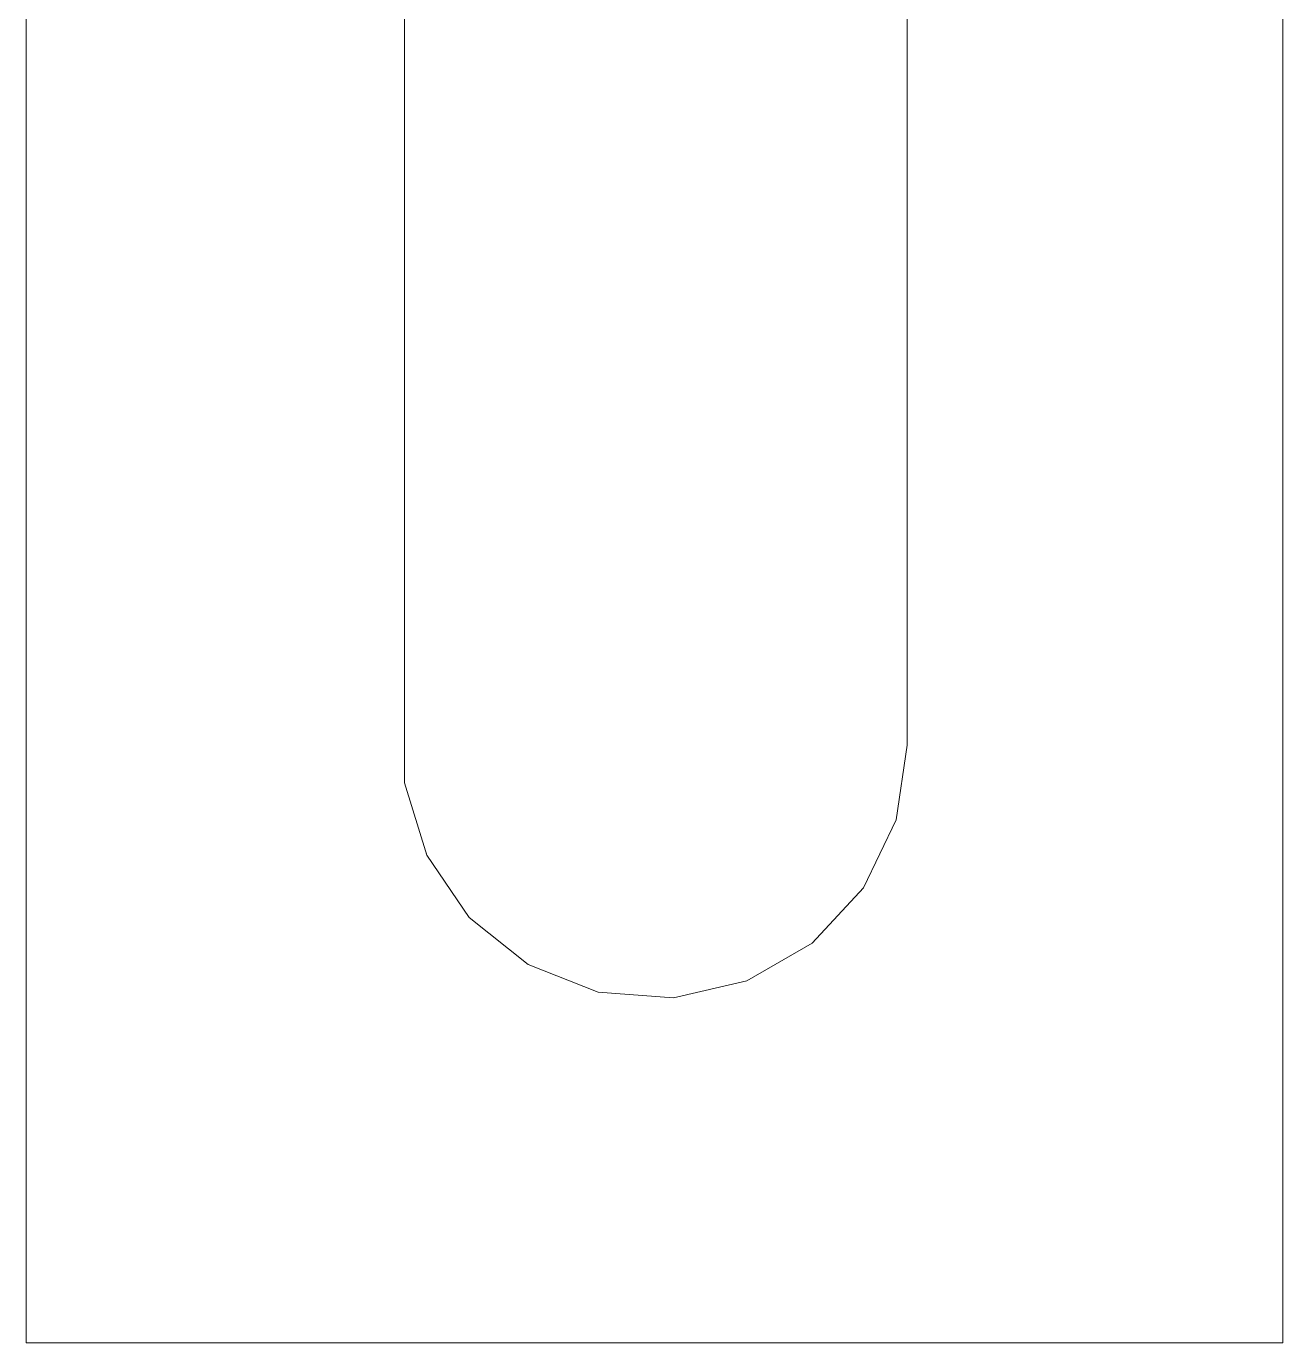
# Model space of a CAD drawing. Header units: millimetres. Extents: x -48147 to 1414029, y -496296 to 18123.
# Drawn here: x 1377508.6 to 1377590.6, y -490384.7 to -490298.8 of the extents above; entities that cross this region are included whole.
import ezdxf

# ---------------------------------------------------------------- set-up
doc = ezdxf.new("R2010")
doc.units = ezdxf.units.MM
doc.header["$MEASUREMENT"] = 0
doc.linetypes.add('Wipeout_Contour', pattern=[1000, 0, -1000])
doc.layers.add('New_A-35-M_FFE_Sanitary', color=7, linetype='Continuous')
doc.layers.add('New_A-35-M_FFE_Sanitary_Pen_No__64', color=7, linetype='Continuous', lineweight=20, true_color=0x606060)

# ---------------------------------------------------------------- blocks, each defined once
blk = doc.blocks.new('Section Elem_193_2', base_point=(1372878.996, -490836.732))
at = {"color": 254, "linetype": 'Wipeout_Contour', "lineweight": 0, "ltscale": 5848866.813856412}
blk.add_wipeout([(1377566.077, -490289.865), (1377565.344, -490291.73), (1377565.344, -490302.919), (1377566.077, -490300.482)], dxfattribs=at).dxf.layer = 'New_A-35-M_FFE_Sanitary'
at = {"color": 254, "linetype": 'Wipeout_Contour', "lineweight": 0, "ltscale": 5848864.170273125}
blk.add_wipeout([(1377565.344, -490291.73), (1377563.21, -490293.43), (1377563.21, -490305.14), (1377565.344, -490302.919)], dxfattribs=at).dxf.layer = 'New_A-35-M_FFE_Sanitary'
at = {"color": 254, "linetype": 'Wipeout_Contour', "lineweight": 0, "ltscale": 5848856.232267069}
blk.add_wipeout([(1377563.21, -490293.43), (1377559.865, -490294.813), (1377559.865, -490306.946), (1377563.21, -490305.14)], dxfattribs=at).dxf.layer = 'New_A-35-M_FFE_Sanitary'
at = {"color": 254, "linetype": 'Wipeout_Contour', "lineweight": 0, "ltscale": 5848880.905205479}
blk.add_wipeout([(1377566.077, -490300.482), (1377565.344, -490302.919), (1377565.344, -490313.292), (1377566.077, -490310.325)], dxfattribs=at).dxf.layer = 'New_A-35-M_FFE_Sanitary'
at = {"color": 254, "linetype": 'Wipeout_Contour', "lineweight": 0, "ltscale": 5848843.705287151}
blk.add_wipeout([(1377559.865, -490294.813), (1377555.605, -490295.756), (1377555.605, -490308.179), (1377559.865, -490306.946)], dxfattribs=at).dxf.layer = 'New_A-35-M_FFE_Sanitary'
at = {"color": 254, "linetype": 'Wipeout_Contour', "lineweight": 0, "ltscale": 5848878.967649746}
blk.add_wipeout([(1377565.344, -490302.919), (1377563.21, -490305.14), (1377563.21, -490315.996), (1377565.344, -490313.292)], dxfattribs=at).dxf.layer = 'New_A-35-M_FFE_Sanitary'
at = {"color": 254, "linetype": 'Wipeout_Contour', "lineweight": 0, "ltscale": 5848827.702611306}
blk.add_wipeout([(1377555.605, -490295.756), (1377550.81, -490296.175), (1377550.81, -490308.727), (1377555.605, -490308.179)], dxfattribs=at).dxf.layer = 'New_A-35-M_FFE_Sanitary'
at = {"color": 254, "linetype": 'Wipeout_Contour', "lineweight": 0, "ltscale": 5848871.640059274}
blk.add_wipeout([(1377563.21, -490305.14), (1377559.865, -490306.946), (1377559.865, -490318.195), (1377563.21, -490315.996)], dxfattribs=at).dxf.layer = 'New_A-35-M_FFE_Sanitary'
at = {"color": 254, "linetype": 'Wipeout_Contour', "lineweight": 0, "ltscale": 5848893.814435828}
blk.add_wipeout([(1377566.077, -490310.325), (1377565.344, -490313.292), (1377565.344, -490322.672), (1377566.077, -490319.226)], dxfattribs=at).dxf.layer = 'New_A-35-M_FFE_Sanitary'
at = {"color": 254, "linetype": 'Wipeout_Contour', "lineweight": 0, "ltscale": 5848809.644082608}
blk.add_wipeout([(1377550.81, -490296.175), (1377545.905, -490296.034), (1377545.905, -490308.543), (1377550.81, -490308.727)], dxfattribs=at).dxf.layer = 'New_A-35-M_FFE_Sanitary'
at = {"color": 254, "linetype": 'Wipeout_Contour', "lineweight": 0, "ltscale": 5848859.573675233}
blk.add_wipeout([(1377559.865, -490306.946), (1377555.605, -490308.179), (1377555.605, -490319.696), (1377559.865, -490318.195)], dxfattribs=at).dxf.layer = 'New_A-35-M_FFE_Sanitary'
at = {"color": 254, "linetype": 'Wipeout_Contour', "lineweight": 0, "ltscale": 5848892.523670733}
blk.add_wipeout([(1377565.344, -490313.292), (1377563.21, -490315.996), (1377563.21, -490325.812), (1377565.344, -490322.672)], dxfattribs=at).dxf.layer = 'New_A-35-M_FFE_Sanitary'
at = {"color": 254, "linetype": 'Wipeout_Contour', "lineweight": 0, "ltscale": 5848791.129798615}
blk.add_wipeout([(1377545.905, -490296.034), (1377541.327, -490295.345), (1377541.327, -490307.642), (1377545.905, -490308.543)], dxfattribs=at).dxf.layer = 'New_A-35-M_FFE_Sanitary'
at = {"color": 254, "linetype": 'Wipeout_Contour', "lineweight": 0, "ltscale": 5848843.840885095}
blk.add_wipeout([(1377555.605, -490308.179), (1377550.81, -490308.727), (1377550.81, -490320.363), (1377555.605, -490319.696)], dxfattribs=at).dxf.layer = 'New_A-35-M_FFE_Sanitary'
at = {"color": 254, "linetype": 'Wipeout_Contour', "lineweight": 0, "ltscale": 5848885.75526988}
blk.add_wipeout([(1377563.21, -490315.996), (1377559.865, -490318.195), (1377559.865, -490328.367), (1377563.21, -490325.812)], dxfattribs=at).dxf.layer = 'New_A-35-M_FFE_Sanitary'
at = {"color": 254, "linetype": 'Wipeout_Contour', "lineweight": 0, "ltscale": 5848905.320651833}
blk.add_wipeout([(1377566.077, -490319.226), (1377565.344, -490322.672), (1377565.344, -490330.898), (1377566.077, -490327.031)], dxfattribs=at).dxf.layer = 'New_A-35-M_FFE_Sanitary'
at = {"color": 254, "linetype": 'Wipeout_Contour', "lineweight": 0, "ltscale": 5848773.811484558}
blk.add_wipeout([(1377541.327, -490295.345), (1377537.482, -490294.169), (1377537.482, -490306.106), (1377541.327, -490307.642)], dxfattribs=at).dxf.layer = 'New_A-35-M_FFE_Sanitary'
at = {"color": 254, "linetype": 'Wipeout_Contour', "lineweight": 0, "ltscale": 5848825.837596788}
blk.add_wipeout([(1377550.81, -490308.727), (1377545.905, -490308.543), (1377545.905, -490320.139), (1377550.81, -490320.363)], dxfattribs=at).dxf.layer = 'New_A-35-M_FFE_Sanitary'
at = {"color": 254, "linetype": 'Wipeout_Contour', "lineweight": 0, "ltscale": 5848874.110815312}
blk.add_wipeout([(1377559.865, -490318.195), (1377555.605, -490319.696), (1377555.605, -490330.11), (1377559.865, -490328.367)], dxfattribs=at).dxf.layer = 'New_A-35-M_FFE_Sanitary'
at = {"color": 254, "linetype": 'Wipeout_Contour', "lineweight": 0, "ltscale": 5848904.606358883}
blk.add_wipeout([(1377565.344, -490322.672), (1377563.21, -490325.812), (1377563.21, -490334.421), (1377565.344, -490330.898)], dxfattribs=at).dxf.layer = 'New_A-35-M_FFE_Sanitary'
at = {"color": 254, "linetype": 'Wipeout_Contour', "lineweight": 0, "ltscale": 5848759.227712102}
blk.add_wipeout([(1377537.482, -490294.169), (1377534.711, -490292.611), (1377534.711, -490304.07), (1377537.482, -490306.106)], dxfattribs=at).dxf.layer = 'New_A-35-M_FFE_Sanitary'
at = {"color": 254, "linetype": 'Wipeout_Contour', "lineweight": 0, "ltscale": 5848807.159017313}
blk.add_wipeout([(1377545.905, -490308.543), (1377541.327, -490307.642), (1377541.327, -490319.043), (1377545.905, -490320.139)], dxfattribs=at).dxf.layer = 'New_A-35-M_FFE_Sanitary'
at = {"color": 254, "linetype": 'Wipeout_Contour', "lineweight": 0, "ltscale": 5848858.625242406}
blk.add_wipeout([(1377555.605, -490319.696), (1377550.81, -490320.363), (1377550.81, -490330.885), (1377555.605, -490330.11)], dxfattribs=at).dxf.layer = 'New_A-35-M_FFE_Sanitary'
at = {"color": 254, "linetype": 'Wipeout_Contour', "lineweight": 0, "ltscale": 5848898.336336076}
blk.add_wipeout([(1377563.21, -490325.812), (1377559.865, -490328.367), (1377559.865, -490337.287), (1377563.21, -490334.421)], dxfattribs=at).dxf.layer = 'New_A-35-M_FFE_Sanitary'
at = {"color": 254, "linetype": 'Wipeout_Contour', "lineweight": 0, "ltscale": 5848915.226977186}
blk.add_wipeout([(1377566.077, -490327.031), (1377565.344, -490330.898), (1377565.344, -490337.829), (1377566.077, -490333.608)], dxfattribs=at).dxf.layer = 'New_A-35-M_FFE_Sanitary'
at = {"color": 254, "linetype": 'Wipeout_Contour', "lineweight": 0, "ltscale": 5848748.67414964}
blk.add_wipeout([(1377534.711, -490292.611), (1377533.261, -490290.808), (1377533.261, -490301.715), (1377534.711, -490304.07)], dxfattribs=at).dxf.layer = 'New_A-35-M_FFE_Sanitary'
at = {"color": 254, "linetype": 'Wipeout_Contour', "lineweight": 0, "ltscale": 5848789.471423999}
blk.add_wipeout([(1377541.327, -490307.642), (1377537.482, -490306.106), (1377537.482, -490317.172), (1377541.327, -490319.043)], dxfattribs=at).dxf.layer = 'New_A-35-M_FFE_Sanitary'
at = {"color": 254, "linetype": 'Wipeout_Contour', "lineweight": 0, "ltscale": 5848840.672551919}
blk.add_wipeout([(1377550.81, -490320.363), (1377545.905, -490320.139), (1377545.905, -490330.625), (1377550.81, -490330.885)], dxfattribs=at).dxf.layer = 'New_A-35-M_FFE_Sanitary'
at = {"color": 254, "linetype": 'Wipeout_Contour', "lineweight": 0, "ltscale": 5848887.067906494}
blk.add_wipeout([(1377559.865, -490328.367), (1377555.605, -490330.11), (1377555.605, -490339.242), (1377559.865, -490337.287)], dxfattribs=at).dxf.layer = 'New_A-35-M_FFE_Sanitary'
at = {"color": 254, "linetype": 'Wipeout_Contour', "lineweight": 0, "ltscale": 5848915.008958847}
blk.add_wipeout([(1377565.344, -490330.898), (1377563.21, -490334.421), (1377563.21, -490341.674), (1377565.344, -490337.829)], dxfattribs=at).dxf.layer = 'New_A-35-M_FFE_Sanitary'
at = {"color": 254, "linetype": 'Wipeout_Contour', "lineweight": 0, "ltscale": 5848774.346158529}
blk.add_wipeout([(1377537.482, -490306.106), (1377534.711, -490304.07), (1377534.711, -490314.693), (1377537.482, -490317.172)], dxfattribs=at).dxf.layer = 'New_A-35-M_FFE_Sanitary'
at = {"color": 254, "linetype": 'Wipeout_Contour', "lineweight": 0, "ltscale": 5848821.843481226}
blk.add_wipeout([(1377545.905, -490320.139), (1377541.327, -490319.043), (1377541.327, -490329.351), (1377545.905, -490330.625)], dxfattribs=at).dxf.layer = 'New_A-35-M_FFE_Sanitary'
at = {"color": 254, "linetype": 'Wipeout_Contour', "lineweight": 0, "ltscale": 5848871.80263596}
blk.add_wipeout([(1377555.605, -490330.11), (1377550.81, -490330.885), (1377550.81, -490340.113), (1377555.605, -490339.242)], dxfattribs=at).dxf.layer = 'New_A-35-M_FFE_Sanitary'
at = {"color": 254, "linetype": 'Wipeout_Contour', "lineweight": 0, "ltscale": 5848909.167955508}
blk.add_wipeout([(1377563.21, -490334.421), (1377559.865, -490337.287), (1377559.865, -490344.804), (1377563.21, -490341.674)], dxfattribs=at).dxf.layer = 'New_A-35-M_FFE_Sanitary'
at = {"color": 254, "linetype": 'Wipeout_Contour', "lineweight": 0, "ltscale": 5848923.363942081}
blk.add_wipeout([(1377566.077, -490333.608), (1377565.344, -490337.829), (1377565.344, -490343.346), (1377566.077, -490338.843)], dxfattribs=at).dxf.layer = 'New_A-35-M_FFE_Sanitary'
at = {"color": 254, "linetype": 'Wipeout_Contour', "lineweight": 0, "ltscale": 5848763.126971368}
blk.add_wipeout([(1377534.711, -490304.07), (1377533.261, -490301.715), (1377533.261, -490311.826), (1377534.711, -490314.693)], dxfattribs=at).dxf.layer = 'New_A-35-M_FFE_Sanitary'
at = {"color": 254, "linetype": 'Wipeout_Contour', "lineweight": 0, "ltscale": 5848803.817616522}
blk.add_wipeout([(1377541.327, -490319.043), (1377537.482, -490317.172), (1377537.482, -490327.178), (1377541.327, -490329.351)], dxfattribs=at).dxf.layer = 'New_A-35-M_FFE_Sanitary'
at = {"color": 254, "linetype": 'Wipeout_Contour', "lineweight": 0, "ltscale": 5848853.895030123}
blk.add_wipeout([(1377550.81, -490330.885), (1377545.905, -490330.625), (1377545.905, -490339.82), (1377550.81, -490340.113)], dxfattribs=at).dxf.layer = 'New_A-35-M_FFE_Sanitary'
at = {"color": 254, "linetype": 'Wipeout_Contour', "lineweight": 0, "ltscale": 5848898.22318955}
blk.add_wipeout([(1377559.865, -490337.287), (1377555.605, -490339.242), (1377555.605, -490346.938), (1377559.865, -490344.804)], dxfattribs=at).dxf.layer = 'New_A-35-M_FFE_Sanitary'
at = {"color": 254, "linetype": 'Wipeout_Contour', "lineweight": 0, "ltscale": 5848923.553493652}
blk.add_wipeout([(1377565.344, -490337.829), (1377563.21, -490341.674), (1377563.21, -490347.449), (1377565.344, -490343.346)], dxfattribs=at).dxf.layer = 'New_A-35-M_FFE_Sanitary'
at = {"color": 254, "linetype": 'Wipeout_Contour', "lineweight": 0, "ltscale": 5848788.196306954}
blk.add_wipeout([(1377537.482, -490317.172), (1377534.711, -490314.693), (1377534.711, -490324.299), (1377537.482, -490327.178)], dxfattribs=at).dxf.layer = 'New_A-35-M_FFE_Sanitary'
at = {"color": 254, "linetype": 'Wipeout_Contour', "lineweight": 0, "ltscale": 5848834.931859841}
blk.add_wipeout([(1377545.905, -490330.625), (1377541.327, -490329.351), (1377541.327, -490338.392), (1377545.905, -490339.82)], dxfattribs=at).dxf.layer = 'New_A-35-M_FFE_Sanitary'
at = {"color": 254, "linetype": 'Wipeout_Contour', "lineweight": 0, "ltscale": 5848883.147514181}
blk.add_wipeout([(1377555.605, -490339.242), (1377550.81, -490340.113), (1377550.81, -490347.888), (1377555.605, -490346.938)], dxfattribs=at).dxf.layer = 'New_A-35-M_FFE_Sanitary'
at = {"color": 254, "linetype": 'Wipeout_Contour', "lineweight": 0, "ltscale": 5848929.592415459}
blk.add_wipeout([(1377566.077, -490338.843), (1377565.344, -490343.346), (1377565.344, -490347.356), (1377566.077, -490342.649)], dxfattribs=at).dxf.layer = 'New_A-35-M_FFE_Sanitary'
at = {"color": 254, "linetype": 'Wipeout_Contour', "lineweight": 0, "ltscale": 5848918.064788528}
blk.add_wipeout([(1377563.21, -490341.674), (1377559.865, -490344.804), (1377559.865, -490350.787), (1377563.21, -490347.449)], dxfattribs=at).dxf.layer = 'New_A-35-M_FFE_Sanitary'
at = {"color": 254, "linetype": 'Wipeout_Contour', "lineweight": 0, "ltscale": 5848776.367347474}
blk.add_wipeout([(1377534.711, -490314.693), (1377533.261, -490311.826), (1377533.261, -490320.968), (1377534.711, -490324.299)], dxfattribs=at).dxf.layer = 'New_A-35-M_FFE_Sanitary'
at = {"color": 254, "linetype": 'Wipeout_Contour', "lineweight": 0, "ltscale": 5848816.604537764}
blk.add_wipeout([(1377541.327, -490329.351), (1377537.482, -490327.178), (1377537.482, -490335.954), (1377541.327, -490338.392)], dxfattribs=at).dxf.layer = 'New_A-35-M_FFE_Sanitary'
at = {"color": 254, "linetype": 'Wipeout_Contour', "lineweight": 0, "ltscale": 5848865.278700816}
blk.add_wipeout([(1377550.81, -490340.113), (1377545.905, -490339.82), (1377545.905, -490347.569), (1377550.81, -490347.888)], dxfattribs=at).dxf.layer = 'New_A-35-M_FFE_Sanitary'
at = {"color": 254, "linetype": 'Wipeout_Contour', "lineweight": 0, "ltscale": 5848930.09384386}
blk.add_wipeout([(1377565.344, -490343.346), (1377563.21, -490347.449), (1377563.21, -490351.646), (1377565.344, -490347.356)], dxfattribs=at).dxf.layer = 'New_A-35-M_FFE_Sanitary'
at = {"color": 254, "linetype": 'Wipeout_Contour', "lineweight": 0, "ltscale": 5848907.385757135}
blk.add_wipeout([(1377559.865, -490344.804), (1377555.605, -490346.938), (1377555.605, -490353.064), (1377559.865, -490350.787)], dxfattribs=at).dxf.layer = 'New_A-35-M_FFE_Sanitary'
at = {"color": 254, "linetype": 'Wipeout_Contour', "lineweight": 0, "ltscale": 5848800.54113897}
blk.add_wipeout([(1377537.482, -490327.178), (1377534.711, -490324.299), (1377534.711, -490332.723), (1377537.482, -490335.954)], dxfattribs=at).dxf.layer = 'New_A-35-M_FFE_Sanitary'
at = {"color": 254, "linetype": 'Wipeout_Contour', "lineweight": 0, "ltscale": 5848846.200135604}
blk.add_wipeout([(1377545.905, -490339.82), (1377541.327, -490338.392), (1377541.327, -490346.009), (1377545.905, -490347.569)], dxfattribs=at).dxf.layer = 'New_A-35-M_FFE_Sanitary'
at = {"color": 254, "linetype": 'Wipeout_Contour', "lineweight": 0, "ltscale": 5848933.806054319}
blk.add_wipeout([(1377566.077, -490342.649), (1377565.344, -490347.356), (1377565.344, -490349.79), (1377566.077, -490344.958)], dxfattribs=at).dxf.layer = 'New_A-35-M_FFE_Sanitary'
at = {"color": 254, "linetype": 'Wipeout_Contour', "lineweight": 0, "ltscale": 5848892.465690458}
blk.add_wipeout([(1377555.605, -490346.938), (1377550.81, -490347.888), (1377550.81, -490354.077), (1377555.605, -490353.064)], dxfattribs=at).dxf.layer = 'New_A-35-M_FFE_Sanitary'
at = {"color": 254, "linetype": 'Wipeout_Contour', "lineweight": 0, "ltscale": 5848924.874663795}
blk.add_wipeout([(1377563.21, -490347.449), (1377559.865, -490350.787), (1377559.865, -490355.136), (1377563.21, -490351.646)], dxfattribs=at).dxf.layer = 'New_A-35-M_FFE_Sanitary'
at = {"color": 254, "linetype": 'Wipeout_Contour', "lineweight": 0, "ltscale": 5848788.168709403}
blk.add_wipeout([(1377534.711, -490324.299), (1377533.261, -490320.968), (1377533.261, -490328.986), (1377534.711, -490332.723)], dxfattribs=at).dxf.layer = 'New_A-35-M_FFE_Sanitary'
at = {"color": 254, "linetype": 'Wipeout_Contour', "lineweight": 0, "ltscale": 5848827.613351965}
blk.add_wipeout([(1377541.327, -490338.392), (1377537.482, -490335.954), (1377537.482, -490343.348), (1377541.327, -490346.009)], dxfattribs=at).dxf.layer = 'New_A-35-M_FFE_Sanitary'
at = {"color": 254, "linetype": 'Wipeout_Contour', "lineweight": 0, "ltscale": 5848874.628700169}
blk.add_wipeout([(1377550.81, -490347.888), (1377545.905, -490347.569), (1377545.905, -490353.737), (1377550.81, -490354.077)], dxfattribs=at).dxf.layer = 'New_A-35-M_FFE_Sanitary'
at = {"color": 254, "linetype": 'Wipeout_Contour', "lineweight": 0, "ltscale": 5848934.518322602}
blk.add_wipeout([(1377565.344, -490347.356), (1377563.21, -490351.646), (1377563.21, -490354.193), (1377565.344, -490349.79)], dxfattribs=at).dxf.layer = 'New_A-35-M_FFE_Sanitary'
at = {"color": 254, "linetype": 'Wipeout_Contour', "lineweight": 0, "ltscale": 5848914.398850852}
blk.add_wipeout([(1377559.865, -490350.787), (1377555.605, -490353.064), (1377555.605, -490357.517), (1377559.865, -490355.136)], dxfattribs=at).dxf.layer = 'New_A-35-M_FFE_Sanitary'
at = {"color": 254, "linetype": 'Wipeout_Contour', "lineweight": 0, "ltscale": 5848811.169404548}
blk.add_wipeout([(1377537.482, -490335.954), (1377534.711, -490332.723), (1377534.711, -490339.821), (1377537.482, -490343.348)], dxfattribs=at).dxf.layer = 'New_A-35-M_FFE_Sanitary'
at = {"color": 254, "linetype": 'Wipeout_Contour', "lineweight": 0, "ltscale": 5848935.93330268}
blk.add_wipeout([(1377566.077, -490344.958), (1377565.344, -490349.79), (1377565.344, -490350.606), (1377566.077, -490345.732)], dxfattribs=at).dxf.layer = 'New_A-35-M_FFE_Sanitary'
at = {"color": 254, "linetype": 'Wipeout_Contour', "lineweight": 0, "ltscale": 5848855.455450275}
blk.add_wipeout([(1377545.905, -490347.569), (1377541.327, -490346.009), (1377541.327, -490352.074), (1377545.905, -490353.737)], dxfattribs=at).dxf.layer = 'New_A-35-M_FFE_Sanitary'
at = {"color": 254, "linetype": 'Wipeout_Contour', "lineweight": 0, "ltscale": 5848929.481263882}
blk.add_wipeout([(1377563.21, -490351.646), (1377559.865, -490355.136), (1377559.865, -490357.775), (1377563.21, -490354.193)], dxfattribs=at).dxf.layer = 'New_A-35-M_FFE_Sanitary'
at = {"color": 254, "linetype": 'Wipeout_Contour', "lineweight": 0, "ltscale": 5848899.597682863}
blk.add_wipeout([(1377555.605, -490353.064), (1377550.81, -490354.077), (1377550.81, -490358.576), (1377555.605, -490357.517)], dxfattribs=at).dxf.layer = 'New_A-35-M_FFE_Sanitary'
at = {"color": 254, "linetype": 'Wipeout_Contour', "lineweight": 0, "ltscale": 5848798.329123671}
blk.add_wipeout([(1377534.711, -490332.723), (1377533.261, -490328.986), (1377533.261, -490335.742), (1377534.711, -490339.821)], dxfattribs=at).dxf.layer = 'New_A-35-M_FFE_Sanitary'
at = {"color": 254, "linetype": 'Wipeout_Contour', "lineweight": 0, "ltscale": 5848836.655673797}
blk.add_wipeout([(1377541.327, -490346.009), (1377537.482, -490343.348), (1377537.482, -490349.234), (1377541.327, -490352.074)], dxfattribs=at).dxf.layer = 'New_A-35-M_FFE_Sanitary'
at = {"color": 254, "linetype": 'Wipeout_Contour', "lineweight": 0, "ltscale": 5848936.751796408}
blk.add_wipeout([(1377565.344, -490349.79), (1377563.21, -490354.193), (1377563.21, -490355.047), (1377565.344, -490350.606)], dxfattribs=at).dxf.layer = 'New_A-35-M_FFE_Sanitary'
at = {"color": 254, "linetype": 'Wipeout_Contour', "lineweight": 0, "ltscale": 5848881.78497335}
blk.add_wipeout([(1377550.81, -490354.077), (1377545.905, -490353.737), (1377545.905, -490358.22), (1377550.81, -490358.576)], dxfattribs=at).dxf.layer = 'New_A-35-M_FFE_Sanitary'
at = {"color": 254, "linetype": 'Wipeout_Contour', "lineweight": 0, "ltscale": 5848919.142624591}
blk.add_wipeout([(1377559.865, -490355.136), (1377555.605, -490357.517), (1377555.605, -490360.219), (1377559.865, -490357.775)], dxfattribs=at).dxf.layer = 'New_A-35-M_FFE_Sanitary'
at = {"color": 254, "linetype": 'Wipeout_Contour', "lineweight": 0, "ltscale": 5848819.899255371}
blk.add_wipeout([(1377537.482, -490343.348), (1377534.711, -490339.821), (1377534.711, -490345.472), (1377537.482, -490349.234)], dxfattribs=at).dxf.layer = 'New_A-35-M_FFE_Sanitary'
at = {"color": 254, "linetype": 'Wipeout_Contour', "lineweight": 0, "ltscale": 5848862.539430088}
blk.add_wipeout([(1377545.905, -490353.737), (1377541.327, -490352.074), (1377541.327, -490356.481), (1377545.905, -490358.22)], dxfattribs=at).dxf.layer = 'New_A-35-M_FFE_Sanitary'
at = {"color": 254, "linetype": 'Wipeout_Contour', "lineweight": 0, "ltscale": 5848931.806377007}
blk.add_wipeout([(1377563.21, -490354.193), (1377559.865, -490357.775), (1377559.865, -490358.66), (1377563.21, -490355.047)], dxfattribs=at).dxf.layer = 'New_A-35-M_FFE_Sanitary'
at = {"color": 254, "linetype": 'Wipeout_Contour', "lineweight": 0, "ltscale": 5848904.421490822}
blk.add_wipeout([(1377555.605, -490357.517), (1377550.81, -490358.576), (1377550.81, -490361.306), (1377555.605, -490360.219)], dxfattribs=at).dxf.layer = 'New_A-35-M_FFE_Sanitary'
at = {"color": 254, "linetype": 'Wipeout_Contour', "lineweight": 0, "ltscale": 5848806.674765766}
blk.add_wipeout([(1377534.711, -490339.821), (1377533.261, -490335.742), (1377533.261, -490341.12), (1377534.711, -490345.472)], dxfattribs=at).dxf.layer = 'New_A-35-M_FFE_Sanitary'
at = {"color": 254, "linetype": 'Wipeout_Contour', "lineweight": 0, "ltscale": 5848843.57682501}
blk.add_wipeout([(1377541.327, -490352.074), (1377537.482, -490349.234), (1377537.482, -490353.512), (1377541.327, -490356.481)], dxfattribs=at).dxf.layer = 'New_A-35-M_FFE_Sanitary'
at = {"color": 254, "linetype": 'Wipeout_Contour', "lineweight": 0, "ltscale": 5848886.625027714}
blk.add_wipeout([(1377550.81, -490358.576), (1377545.905, -490358.22), (1377545.905, -490360.941), (1377550.81, -490361.306)], dxfattribs=at).dxf.layer = 'New_A-35-M_FFE_Sanitary'
at = {"color": 254, "linetype": 'Wipeout_Contour', "lineweight": 0, "ltscale": 5848921.536517991}
blk.add_wipeout([(1377559.865, -490357.775), (1377555.605, -490360.219), (1377555.605, -490361.125), (1377559.865, -490358.66)], dxfattribs=at).dxf.layer = 'New_A-35-M_FFE_Sanitary'
at = {"color": 254, "linetype": 'Wipeout_Contour', "lineweight": 0, "ltscale": 5848826.581390721}
blk.add_wipeout([(1377537.482, -490349.234), (1377534.711, -490345.472), (1377534.711, -490349.579), (1377537.482, -490353.512)], dxfattribs=at).dxf.layer = 'New_A-35-M_FFE_Sanitary'
at = {"color": 254, "linetype": 'Wipeout_Contour', "lineweight": 0, "ltscale": 5848867.330966421}
blk.add_wipeout([(1377545.905, -490358.22), (1377541.327, -490356.481), (1377541.327, -490359.156), (1377545.905, -490360.941)], dxfattribs=at).dxf.layer = 'New_A-35-M_FFE_Sanitary'
at = {"color": 254, "linetype": 'Wipeout_Contour', "lineweight": 0, "ltscale": 5848906.854959855}
blk.add_wipeout([(1377555.605, -490360.219), (1377550.81, -490361.306), (1377550.81, -490362.222), (1377555.605, -490361.125)], dxfattribs=at).dxf.layer = 'New_A-35-M_FFE_Sanitary'
at = {"color": 254, "linetype": 'Wipeout_Contour', "lineweight": 0, "ltscale": 5848813.062927596}
blk.add_wipeout([(1377534.711, -490345.472), (1377533.261, -490341.12), (1377533.261, -490345.029), (1377534.711, -490349.579)], dxfattribs=at).dxf.layer = 'New_A-35-M_FFE_Sanitary'
at = {"color": 254, "linetype": 'Wipeout_Contour', "lineweight": 0, "ltscale": 5848848.258564593}
blk.add_wipeout([(1377541.327, -490356.481), (1377537.482, -490353.512), (1377537.482, -490356.109), (1377541.327, -490359.156)], dxfattribs=at).dxf.layer = 'New_A-35-M_FFE_Sanitary'
at = {"color": 254, "linetype": 'Wipeout_Contour', "lineweight": 0, "ltscale": 5848889.066120585}
blk.add_wipeout([(1377550.81, -490361.306), (1377545.905, -490360.941), (1377545.905, -490361.853), (1377550.81, -490362.222)], dxfattribs=at).dxf.layer = 'New_A-35-M_FFE_Sanitary'
at = {"color": 254, "linetype": 'Wipeout_Contour', "lineweight": 0, "ltscale": 5848831.101690653}
blk.add_wipeout([(1377537.482, -490353.512), (1377534.711, -490349.579), (1377534.711, -490352.071), (1377537.482, -490356.109)], dxfattribs=at).dxf.layer = 'New_A-35-M_FFE_Sanitary'
at = {"color": 254, "linetype": 'Wipeout_Contour', "lineweight": 0, "ltscale": 5848869.74861981}
blk.add_wipeout([(1377545.905, -490360.941), (1377541.327, -490359.156), (1377541.327, -490360.052), (1377545.905, -490361.853)], dxfattribs=at).dxf.layer = 'New_A-35-M_FFE_Sanitary'
at = {"color": 254, "linetype": 'Wipeout_Contour', "lineweight": 0, "ltscale": 5848817.384530756}
blk.add_wipeout([(1377534.711, -490349.579), (1377533.261, -490345.029), (1377533.261, -490347.402), (1377534.711, -490352.071)], dxfattribs=at).dxf.layer = 'New_A-35-M_FFE_Sanitary'
at = {"color": 254, "linetype": 'Wipeout_Contour', "lineweight": 0, "ltscale": 5848850.621405486}
blk.add_wipeout([(1377541.327, -490359.156), (1377537.482, -490356.109), (1377537.482, -490356.979), (1377541.327, -490360.052)], dxfattribs=at).dxf.layer = 'New_A-35-M_FFE_Sanitary'
at = {"color": 254, "linetype": 'Wipeout_Contour', "lineweight": 0, "ltscale": 5848833.383401643}
blk.add_wipeout([(1377537.482, -490356.109), (1377534.711, -490352.071), (1377534.711, -490352.907), (1377537.482, -490356.979)], dxfattribs=at).dxf.layer = 'New_A-35-M_FFE_Sanitary'
at = {"color": 254, "linetype": 'Wipeout_Contour', "lineweight": 0, "ltscale": 5848819.566184965}
blk.add_wipeout([(1377534.711, -490352.071), (1377533.261, -490347.402), (1377533.261, -490348.197), (1377534.711, -490352.907)], dxfattribs=at).dxf.layer = 'New_A-35-M_FFE_Sanitary'
at = {"color": 254, "linetype": 'Wipeout_Contour', "lineweight": 0, "ltscale": 39479532.74320099}
blk.add_wipeout([(1377508.577, -490264.956), (1377508.577, -490384.732), (1377590.577, -490384.732), (1377590.577, -490257.232), (1377582.577, -490257.232), (1377582.577, -490256.534), (1377582.577, -490255.044), (1377566.031, -490255.044), (1377566.031, -490255.232), (1377566.077, -490255.232), (1377566.077, -490345.732), (1377565.344, -490350.606), (1377563.21, -490355.047), (1377559.865, -490358.66), (1377555.605, -490361.125), (1377550.81, -490362.222), (1377545.905, -490361.853), (1377541.327, -490360.052), (1377537.482, -490356.979), (1377534.711, -490352.907), (1377533.261, -490348.197), (1377533.261, -490255.232), (1377533.123, -490255.232), (1377533.123, -490255.044), (1377516.577, -490255.044), (1377516.577, -490257.232), (1377508.706, -490257.232)], dxfattribs=at).dxf.layer = 'New_A-35-M_FFE_Sanitary'
at = {"layer": 'New_A-35-M_FFE_Sanitary_Pen_No__64', "linetype": 'Continuous'}
for p, q in [((1377590.577, -490384.732), (1377590.577, -490257.232)), ((1377508.577, -490264.955), (1377508.577, -490384.732)), ((1377566.077, -490289.865), (1377566.077, -490300.482)), ((1377533.261, -490290.808), (1377533.261, -490301.715)), ((1377566.077, -490300.482), (1377566.077, -490310.325)), ((1377533.261, -490301.715), (1377533.261, -490311.826)), ((1377566.077, -490310.325), (1377566.077, -490319.226)), ((1377533.261, -490311.826), (1377533.261, -490320.968)), ((1377566.077, -490319.226), (1377566.077, -490327.031)), ((1377533.261, -490320.968), (1377533.261, -490328.986)), ((1377566.077, -490327.031), (1377566.077, -490333.608)), ((1377533.261, -490328.986), (1377533.261, -490335.742)), ((1377566.077, -490333.608), (1377566.077, -490338.843)), ((1377533.261, -490335.742), (1377533.261, -490341.12)), ((1377566.077, -490338.843), (1377566.077, -490342.649)), ((1377533.261, -490341.12), (1377533.261, -490345.029)), ((1377566.077, -490342.649), (1377566.077, -490344.958)), ((1377533.261, -490345.029), (1377533.261, -490347.402)), ((1377566.077, -490344.958), (1377566.077, -490345.732)), ((1377566.077, -490345.732), (1377565.344, -490350.606)), ((1377533.261, -490347.402), (1377533.261, -490348.197)), ((1377534.711, -490352.907), (1377533.261, -490348.197)), ((1377565.344, -490350.606), (1377563.21, -490355.047)), ((1377537.482, -490356.979), (1377534.711, -490352.907)), ((1377563.21, -490355.047), (1377559.865, -490358.66)), ((1377541.327, -490360.052), (1377537.482, -490356.979)), ((1377559.865, -490358.66), (1377555.605, -490361.125)), ((1377545.905, -490361.853), (1377541.327, -490360.052)), ((1377550.81, -490362.222), (1377545.905, -490361.853)), ((1377555.605, -490361.125), (1377550.81, -490362.222)), ((1377508.577, -490384.732), (1377590.577, -490384.732))]:
    blk.add_line(p, q, dxfattribs=at)

msp = doc.modelspace()

# ---------------------------------------------------------------- block references
at = {"layer": 'New_A-35-M_FFE_Sanitary'}
msp.add_blockref('Section Elem_193_2', (1372878.996, -490836.732), dxfattribs=at)

doc.saveas('drawing.dxf')
